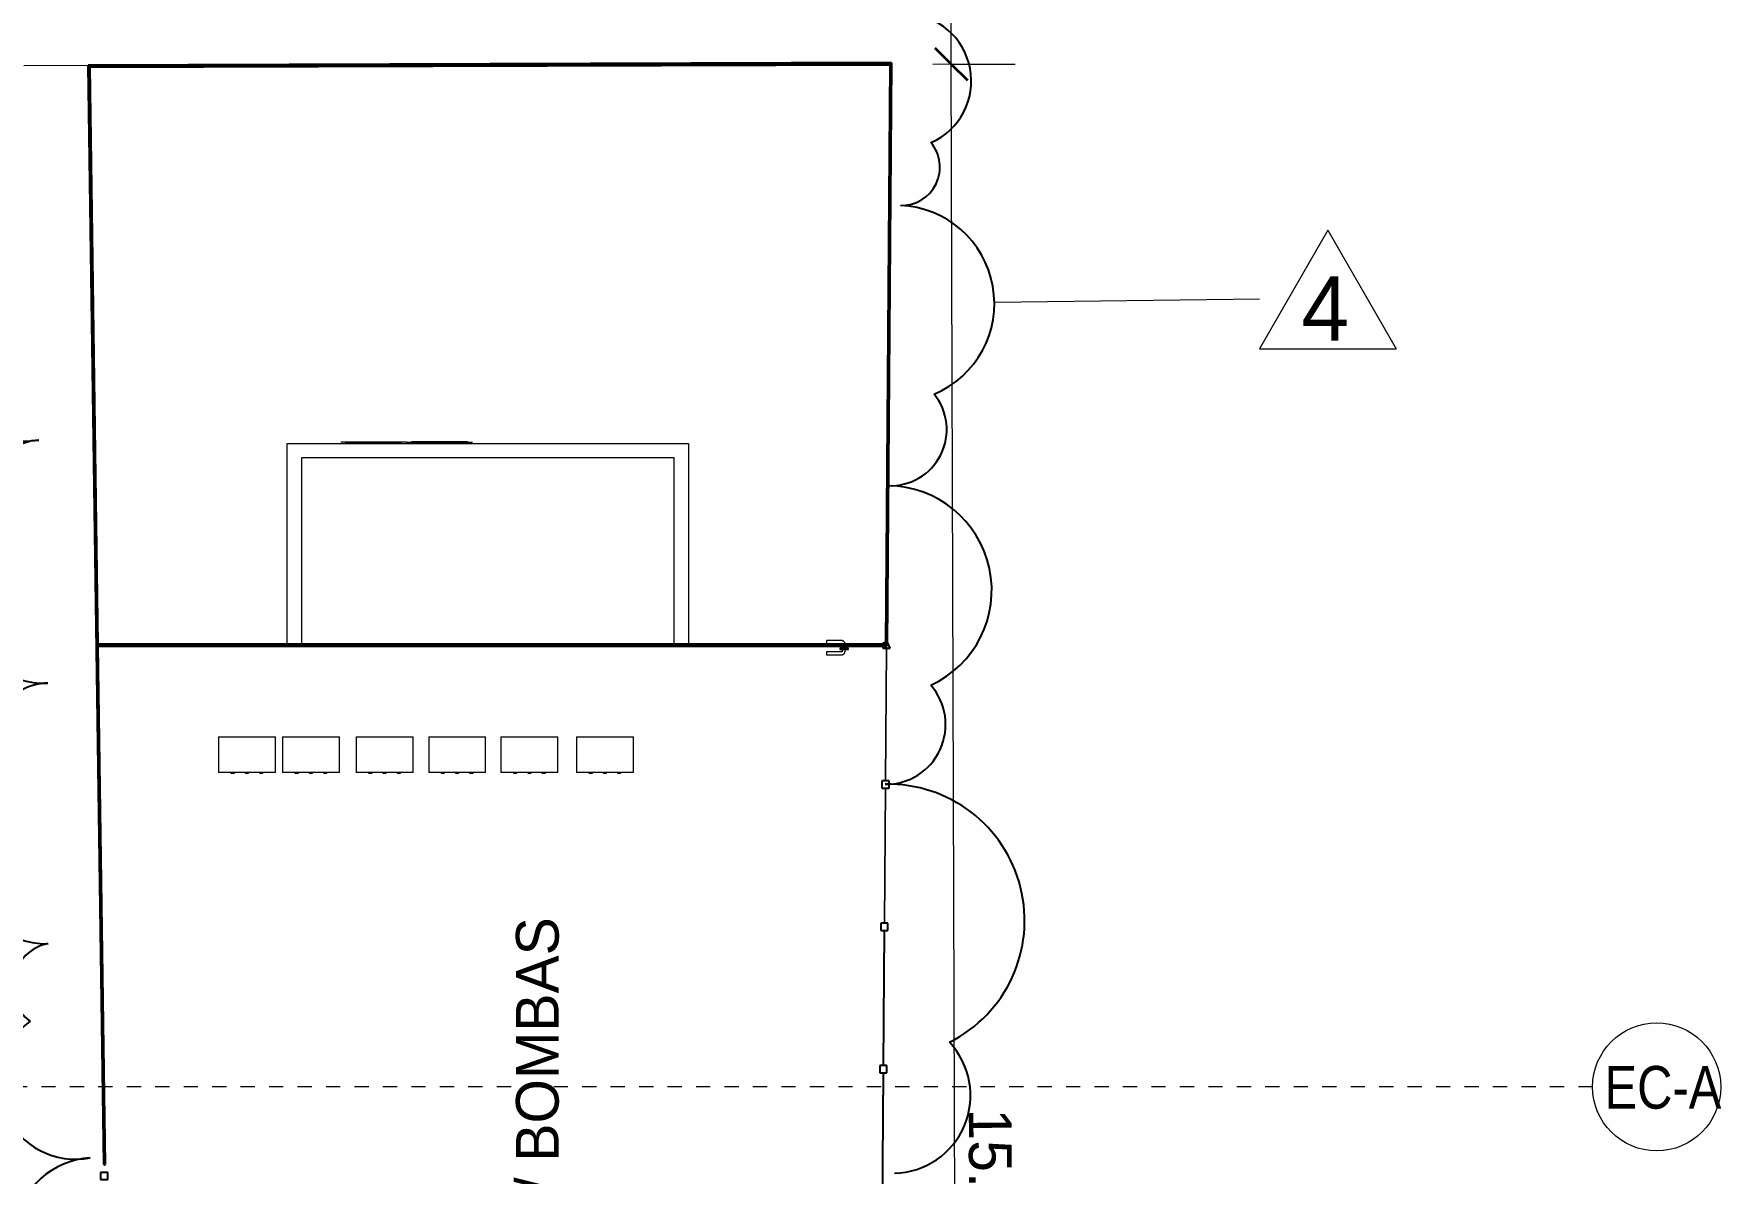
# Model space of a CAD drawing. Header units: metres. Extents: x -43 to 80, y -185 to 8.
# Drawn here: x 11.28 to 23.14, y -124.13 to -116.12 of the extents above; entities that cross this region are included whole.
import ezdxf

# ---------------------------------------------------------------- set-up
doc = ezdxf.new("R2010")
doc.units = ezdxf.units.M
doc.linetypes.add('Grid Line', pattern=[0.022225, 0.0127, -0.003175, 0.003175, -0.003175])
for name, color, linetype, lineweight in [('A-ANNO-DIMS', 7, 'Continuous', 9), ('A-ANNO-DIMS-150', 7, 'Continuous', 9), ('A-DOOR', 7, 'Continuous', 9), ('A-FLOR', 7, 'Continuous', 9), ('A-GLAZ', 7, 'Continuous', 9), ('A-GLAZ-CWMG', 7, 'Continuous', 9), ('E-ELEC-EQPM', 7, 'Continuous', 9), ('G-ANNO-REVC', 7, 'Continuous', 70), ('G-ANNO-REVC-IDEN', 7, 'Continuous', 35), ('G-ANNO-TEXT', 7, 'Continuous', 9), ('I-WALL', 7, 'Continuous', 9), ('S-GRID', 7, 'Continuous', 9), ('S-GRID-IDEN', 7, 'Continuous', 9)]:
    doc.layers.add(name, color=color, linetype=linetype, lineweight=lineweight)
doc.styles.add('Century Gothic', font='GOTHIC.TTF', dxfattribs={"height": 0.3})
doc.styles.add('Manrope Light', font='Manrope-Light.ttf', dxfattribs={"height": 0.45})
doc.styles.add('Saira Condensed', font='SairaCondensed-Regular.ttf', dxfattribs={"height": 0.3})
doc.dimstyles.new('C_G_2_0mm', dxfattribs={"dimscale": 0.3048, "dimtxt": 0.31325, "dimasz": 0.738189, "dimexe": 1.476378, "dimexo": 0.984252, "dimgap": 0.049213, "dimtad": 1, "dimdec": 3, "dimrnd": 0.001, "dimzin": 0, "dimdsep": 46, "dimtxsty": 'Century Gothic', "dimblk1": 'OBLIQUE', "dimblk2": 'OBLIQUE', "dimsah": 1, "dimcen": 0.09, "dimdle": 1.476378, "dimazin": 2, "dimtfac": 1, "dimtdec": 4, "dimtix": 1, "dimtmove": 0, "dimatfit": 3, "dimfxl": 1, "dimtvp": 1, "dimtolj": 1, "dimtzin": 0, "dimarcsym": 2})

# ---------------------------------------------------------------- blocks, each defined once
blk = doc.blocks.new('Quad Corner Mullion - 50x50 mm-2216200-N01 - ESTANQUE CABECERA')
at = {"layer": 'A-GLAZ-CWMG', "lineweight": 25}
for p, q in [((0.016, 0.025), (-0.016, 0.025)), ((-0.016, 0.025), (-0.016, -0.025)), ((0.029, -0.004), (0.016, 0.025)), ((-0.016, -0.025), (0.029, -0.004))]:
    blk.add_line(p, q, dxfattribs=at)
blk = doc.blocks.new('Circular Mullion - 5mm-2216192-N01 - ESTANQUE CABECERA')
at = {"layer": 'A-GLAZ-CWMG'}
for p, q in [((10.998, -139.8), (11.03, -140.733)), ((11.001, -139.799), (11.032, -140.733)), ((11.035, -140.733), (11.003, -139.799))]:
    blk.add_line(p, q, dxfattribs=at)
blk = doc.blocks.new('Circular Mullion - 5mm-2218549-N01 - ESTANQUE CABECERA')
at = {"layer": 'A-GLAZ-CWMG'}
for p, q in [((17.267, -121.423), (17.26, -122.373)), ((17.262, -122.373), (17.269, -121.423)), ((17.265, -122.373), (17.272, -121.424))]:
    blk.add_line(p, q, dxfattribs=at)
blk = doc.blocks.new('Rectangular Mullion - 50 x 50 mm-2216180-N01 - ESTANQUE CABECERA')
at = {"layer": 'A-GLAZ-CWMG', "lineweight": 25}
for p, q in [((-0.025, 0.025), (0.025, 0.025)), ((-0.025, -0.025), (-0.025, 0.025)), ((0.025, 0.025), (0.025, -0.025)), ((0.025, -0.025), (-0.025, -0.025))]:
    blk.add_line(p, q, dxfattribs=at)
blk = doc.blocks.new('Quad Corner Mullion - 50x50 mm-2218559-N01 - ESTANQUE CABECERA')
at = {"layer": 'A-GLAZ-CWMG', "lineweight": 25}
for p, q in [((0.025, 0.025), (-0.025, 0.025)), ((-0.025, 0.025), (-0.025, -0.025)), ((0.025, -0.025), (0.025, 0.025)), ((-0.025, -0.025), (0.025, -0.025))]:
    blk.add_line(p, q, dxfattribs=at)
blk = doc.blocks.new('M_Tablero con botones - 400x530x250-2302437-N01 - ESTANQUE CABECERA')
at = {"layer": 'E-ELEC-EQPM'}
for p, q in [((-0.2, 0), (0.2, 0)), ((-0.2, 0), (-0.2, -0.25)), ((0.2, -0.25), (0.2, 0)), ((0.2, -0.25), (-0.2, -0.25)), ((-0.112, -0.25), (-0.112, -0.255)), ((-0.112, -0.25), (-0.112, -0.255)), ((-0.112, -0.255), (-0.108, -0.255)), ((-0.112, -0.255), (-0.108, -0.255)), ((-0.112, -0.255), (-0.108, -0.255)), ((-0.112, -0.255), (-0.088, -0.255)), ((-0.092, -0.255), (-0.088, -0.255)), ((-0.092, -0.255), (-0.088, -0.255)), ((-0.092, -0.255), (-0.088, -0.255)), ((-0.088, -0.255), (-0.088, -0.25)), ((-0.088, -0.255), (-0.088, -0.25)), ((-0.012, -0.25), (-0.012, -0.255)), ((-0.012, -0.25), (-0.012, -0.255)), ((-0.012, -0.255), (-0.008, -0.255)), ((-0.012, -0.255), (-0.008, -0.255)), ((-0.012, -0.255), (-0.008, -0.255)), ((-0.012, -0.255), (0.012, -0.255)), ((0.008, -0.255), (0.012, -0.255)), ((0.008, -0.255), (0.012, -0.255)), ((0.008, -0.255), (0.012, -0.255)), ((0.012, -0.255), (0.012, -0.25)), ((0.012, -0.255), (0.012, -0.25)), ((0.088, -0.25), (0.088, -0.255)), ((0.088, -0.25), (0.088, -0.255)), ((0.088, -0.255), (0.092, -0.255)), ((0.088, -0.255), (0.092, -0.255)), ((0.088, -0.255), (0.092, -0.255)), ((0.088, -0.255), (0.112, -0.255)), ((0.108, -0.255), (0.112, -0.255)), ((0.108, -0.255), (0.112, -0.255)), ((0.108, -0.255), (0.112, -0.255)), ((0.112, -0.255), (0.112, -0.25)), ((0.112, -0.255), (0.112, -0.25))]:
    blk.add_line(p, q, dxfattribs=at)
blk = doc.blocks.new('FCA_N_Puertas - FCA_N_Puerta interna_ PB 2_10 x 0_90-2302914-N01 - ESTANQUE CABECERA')
at = {"layer": 'A-DOOR'}
for p, q in [((0.34, 0.031), (0.235, 0.031)), ((0.235, 0.031), (0.235, 0.011)), ((0.235, 0.011), (0.34, 0.011)), ((0.34, -0.048), (0.235, -0.048)), ((0.235, -0.048), (0.235, -0.068)), ((0.235, -0.068), (0.34, -0.068)), ((0.328, -0.005), (0.328, -0.013)), ((0.328, -0.013), (0.388, -0.013)), ((0.328, -0.013), (0.329, -0.013)), ((0.328, -0.024), (0.328, -0.032)), ((0.329, -0.024), (0.328, -0.024)), ((0.388, -0.024), (0.328, -0.024)), ((0.328, -0.032), (0.388, -0.032)), ((0.328, -0.032), (0.329, -0.032)), ((0.345, -0.013), (0.345, -0.024)), ((0.345, -0.013), (0.345, -0.024)), ((0.345, -0.032), (0.345, -0.043)), ((0.365, -0.024), (0.365, -0.013)), ((0.365, -0.024), (0.365, -0.013)), ((0.365, -0.043), (0.365, -0.032)), ((0.386, -0.013), (0.388, -0.013)), ((0.388, -0.024), (0.386, -0.024)), ((0.386, -0.032), (0.388, -0.032)), ((0.388, -0.013), (0.388, -0.005)), ((0.388, -0.032), (0.388, -0.024))]:
    blk.add_line(p, q, dxfattribs=at)
at = {"layer": 'A-DOOR', "flags": 128}
for points in [[(0.365, 0.006), (0.365, 0.007), (0.365, 0.008), (0.365, 0.009), (0.365, 0.01), (0.365, 0.011), (0.364, 0.012), (0.364, 0.013), (0.364, 0.014), (0.363, 0.015), (0.363, 0.016), (0.363, 0.017), (0.362, 0.018), (0.362, 0.018), (0.361, 0.019), (0.361, 0.02), (0.36, 0.021), (0.359, 0.022), (0.359, 0.022), (0.358, 0.023), (0.357, 0.024), (0.357, 0.025), (0.356, 0.025), (0.355, 0.026), (0.354, 0.026), (0.354, 0.027), (0.353, 0.028), (0.352, 0.028), (0.351, 0.029), (0.35, 0.029), (0.349, 0.029), (0.348, 0.03), (0.347, 0.03), (0.346, 0.03), (0.345, 0.03), (0.344, 0.031), (0.343, 0.031), (0.342, 0.031), (0.341, 0.031), (0.34, 0.031), (0.34, 0.031)], [(0.34, 0.011), (0.34, 0.011), (0.34, 0.011), (0.341, 0.011), (0.341, 0.011), (0.341, 0.011), (0.341, 0.011), (0.341, 0.011), (0.342, 0.011), (0.342, 0.011), (0.342, 0.011), (0.342, 0.011), (0.342, 0.01), (0.342, 0.01), (0.343, 0.01), (0.343, 0.01), (0.343, 0.01), (0.343, 0.01), (0.343, 0.01), (0.343, 0.01), (0.344, 0.009), (0.344, 0.009), (0.344, 0.009), (0.344, 0.009), (0.344, 0.009), (0.344, 0.009), (0.344, 0.009), (0.344, 0.008), (0.345, 0.008), (0.345, 0.008), (0.345, 0.008), (0.345, 0.008), (0.345, 0.007), (0.345, 0.007), (0.345, 0.007), (0.345, 0.007), (0.345, 0.007), (0.345, 0.006), (0.345, 0.006), (0.345, 0.006), (0.345, 0.006)], [(0.34, -0.068), (0.341, -0.068), (0.342, -0.068), (0.343, -0.068), (0.344, -0.068), (0.345, -0.068), (0.346, -0.067), (0.347, -0.067), (0.348, -0.067), (0.349, -0.066), (0.35, -0.066), (0.351, -0.066), (0.352, -0.065), (0.352, -0.065), (0.353, -0.064), (0.354, -0.064), (0.355, -0.063), (0.356, -0.062), (0.356, -0.062), (0.357, -0.061), (0.358, -0.06), (0.359, -0.06), (0.359, -0.059), (0.36, -0.058), (0.36, -0.057), (0.361, -0.057), (0.362, -0.056), (0.362, -0.055), (0.363, -0.054), (0.363, -0.053), (0.363, -0.052), (0.364, -0.051), (0.364, -0.05), (0.364, -0.049), (0.364, -0.048), (0.365, -0.047), (0.365, -0.046), (0.365, -0.045), (0.365, -0.044), (0.365, -0.043), (0.365, -0.043)], [(0.345, -0.043), (0.345, -0.043), (0.345, -0.043), (0.345, -0.044), (0.345, -0.044), (0.345, -0.044), (0.345, -0.044), (0.345, -0.044), (0.345, -0.045), (0.345, -0.045), (0.345, -0.045), (0.345, -0.045), (0.344, -0.045), (0.344, -0.045), (0.344, -0.046), (0.344, -0.046), (0.344, -0.046), (0.344, -0.046), (0.344, -0.046), (0.344, -0.046), (0.343, -0.047), (0.343, -0.047), (0.343, -0.047), (0.343, -0.047), (0.343, -0.047), (0.343, -0.047), (0.343, -0.047), (0.342, -0.047), (0.342, -0.048), (0.342, -0.048), (0.342, -0.048), (0.342, -0.048), (0.341, -0.048), (0.341, -0.048), (0.341, -0.048), (0.341, -0.048), (0.341, -0.048), (0.34, -0.048), (0.34, -0.048), (0.34, -0.048), (0.34, -0.048)]]:
    blk.add_lwpolyline(points, dxfattribs=at)
blk = doc.blocks.new('FCA_N_Ventana corredera - FCA_N_Ventana corredera B 1_00x1_20-2304187-N01 - ESTANQUE CABECERA')
at = {"layer": 'A-GLAZ'}
for p, q in [((0, 0.06), (-0.462, 0.06)), ((-0.427, 0.05), (-0.427, 0.06)), ((-0.035, 0.055), (-0.427, 0.055)), ((-0.035, 0.05), (-0.035, 0.06)), ((0, 0.06), (0.462, 0.06)), ((0, 0.06), (0, 0.05)), ((0, 0.06), (0, 0.05)), ((0.035, 0.065), (0.427, 0.065)), ((0.035, 0.05), (0.035, 0.06)), ((0.427, 0.05), (0.427, 0.06))]:
    blk.add_line(p, q, dxfattribs=at)
blk = doc.blocks.new('Grid - 3mm-1144979-N01 - ESTANQUE CABECERA')
at = {"layer": 'S-GRID-IDEN', "color": 253, "true_color": 0xaaaaaa}
blk.add_circle((0, 0), 0.003, dxfattribs=at)
blk = doc.blocks.new('DIMBLOCK23-N01 - ESTANQUE CABECERA')
at = {"layer": 'A-ANNO-DIMS-150', "lineweight": 35}
for p, q in [((17.732, -116.337), (17.619, -116.225)), ((17.732, -116.337), (17.845, -116.449)), ((17.783, -132.296), (17.67, -132.184)), ((17.783, -132.296), (17.896, -132.409))]:
    blk.add_line(p, q, dxfattribs=at)
at = {"layer": 'A-ANNO-DIMS-150'}
for p, q in [((17.732, -116.337), (17.603, -116.338)), ((17.732, -116.337), (18.182, -116.336)), ((17.785, -132.746), (17.732, -116.337)), ((17.783, -132.296), (16.496, -132.301)), ((17.783, -132.296), (18.233, -132.295))]:
    blk.add_line(p, q, dxfattribs=at)
at = {"layer": 'A-ANNO-DIMS-150', "color": 0, "insert": (18.155, -123.674), "char_height": 0.3, "width": 1.5394, "attachment_point": 1, "rotation": 270.1847, "line_spacing_factor": 0.984502, "style": 'Century Gothic'}
blk.add_mtext('15.959', dxfattribs=at)
blk = doc.blocks.new('_Oblique')
at = {"color": 0, "linetype": 'ByBlock', "lineweight": -2}
blk.add_line((-0.5, -0.5), (0.5, 0.5), dxfattribs=at)
blk = doc.blocks.new('DIMBLOCK24-N01 - ESTANQUE CABECERA')
at = {"layer": 'A-ANNO-DIMS-150'}
for p, q in [((17.732, -116.337), (17.722, -113.319)), ((17.723, -113.769), (16.923, -113.772)), ((17.723, -113.769), (18.173, -113.768)), ((17.732, -116.337), (17.603, -116.338)), ((17.732, -116.337), (18.182, -116.336))]:
    blk.add_line(p, q, dxfattribs=at)
at = {"layer": 'A-ANNO-DIMS-150', "lineweight": 35}
for p, q in [((17.723, -113.769), (17.611, -113.657)), ((17.723, -113.769), (17.836, -113.881)), ((17.732, -116.337), (17.619, -116.225)), ((17.732, -116.337), (17.845, -116.449))]:
    blk.add_line(p, q, dxfattribs=at)
at = {"layer": 'A-ANNO-DIMS-150', "color": 0, "insert": (18.125, -114.527), "char_height": 0.3, "width": 1.25897, "attachment_point": 1, "rotation": 270.1847, "line_spacing_factor": 0.984502, "style": 'Century Gothic'}
blk.add_mtext('2.568', dxfattribs=at)
blk = doc.blocks.new('Family - ___-2308433-N01 - ESTANQUE CABECERA')
at = {"layer": 'G-ANNO-REVC', "color": 6, "lineweight": 25, "true_color": 0xff00ff}
for centre, radius, start, end in [((-44.754, -110.124), 0.646, 96.9232, 251.7145), ((-45.104, -111.047), 0.342, 64.5997, 196.41), ((-38.399, -111.311), 0.471, 265.8295, 60.6207), ((-45.434, -111.741), 0.598, 89.8084, 244.5997), ((-38.695, -111.839), 0.269, 240.6207, 12.4311), ((-39.172, -112.671), 0.69, 265.2143, 60.0055), ((-45.86, -112.606), 0.366, 62.4684, 194.2787), ((-46.24, -113.337), 0.641, 87.6771, 242.4684), ((-39.616, -113.439), 0.394, 240.0055, 11.8159), ((-40.159, -114.429), 0.734, 267.0984, 61.8896), ((-46.623, -114.199), 0.307, 73.623, 205.4333), ((-46.817, -114.861), 0.537, 98.8318, 253.623), ((-40.604, -115.261), 0.42, 241.8896, 13.6999), ((-47.2, -115.895), 0.568, 65.9877, 220.7789), ((-41.224, -116.49), 0.957, 269.052, 63.8432), ((-41.766, -117.594), 0.547, 243.8432, 15.6535)]:
    blk.add_arc(centre, radius, start, end, dxfattribs=at)
blk = doc.blocks.new('M_Revision Tag-RVR - M_Revision Tag-RVR-2307713-N01 - ESTANQUE CABECERA')
at = {"layer": 'G-ANNO-REVC-IDEN', "color": 6, "lineweight": 9, "true_color": 0xff00ff}
for p, q in [((0, 0.003515), (-0.003208, -0.002041)), ((0, 0.003515), (0.003208, -0.002041)), ((-0.003208, -0.002041), (0.003208, -0.002041))]:
    blk.add_line(p, q, dxfattribs=at)

msp = doc.modelspace()

# ---------------------------------------------------------------- linework, layer by layer
at = {"layer": 'A-FLOR'}
msp.add_line((11.668, -116.3467), (11.215, -116.3482), dxfattribs=at)
at = {"layer": 'G-ANNO-REVC-IDEN', "color": 6, "lineweight": 9, "true_color": 0xff00ff}
msp.add_line((18.0346, -118.0097), (19.8968, -117.986), dxfattribs=at)
at = {"layer": 'I-WALL', "lineweight": 35}
for p, q in [((17.3129, -116.3285), (11.668, -116.3467)), ((11.668, -116.3467), (11.7761, -124.0696)), ((11.6781, -116.3567), (17.3028, -116.3386)), ((11.7349, -120.4135), (11.6781, -116.3567)), ((17.3028, -116.3386), (17.272, -120.4135)), ((17.2819, -120.4235), (17.3129, -116.3285)), ((17.272, -120.4135), (11.7349, -120.4135)), ((11.7861, -124.0695), (11.7351, -120.4235)), ((11.7351, -120.4235), (17.2819, -120.4235)), ((11.7761, -124.0696), (11.7861, -124.0695))]:
    msp.add_line(p, q, dxfattribs=at)
at = {"layer": 'I-WALL'}
for p, q in [((13.0652, -119.0021), (15.8848, -119.0021)), ((13.0652, -120.4135), (13.0652, -119.0021)), ((15.8848, -119.0021), (15.8848, -120.4135)), ((15.7848, -119.1021), (13.1652, -119.1021)), ((13.1652, -119.1021), (13.1652, -120.4135)), ((15.7848, -120.4135), (15.7848, -119.1021))]:
    msp.add_line(p, q, dxfattribs=at)
at = {"layer": 'S-GRID', "color": 254, "linetype": 'Grid Line', "true_color": 0xd4d4d4}
msp.add_line((22.2384, -123.523), (-41.657, -123.523), dxfattribs=at)

# ---------------------------------------------------------------- block references
at = {"layer": 'A-DOOR'}
msp.add_blockref('FCA_N_Puertas - FCA_N_Puerta interna_ PB 2_10 x 0_90-2302914-N01 - ESTANQUE CABECERA', (16.621, -120.4185), dxfattribs=at)
at = {"layer": 'A-GLAZ'}
msp.add_blockref('FCA_N_Ventana corredera - FCA_N_Ventana corredera B 1_00x1_20-2304187-N01 - ESTANQUE CABECERA', (13.9047, -119.0521), dxfattribs=at)
at = {"layer": 'A-GLAZ-CWMG'}
for name, p, rotation in [('Circular Mullion - 5mm-2216192-N01 - ESTANQUE CABECERA', (22.4296, -261.5101), 177.6094936213544), ('Quad Corner Mullion - 50x50 mm-2216200-N01 - ESTANQUE CABECERA', (17.2769, -120.4235), 89.56712981504805), ('Quad Corner Mullion - 50x50 mm-2218559-N01 - ESTANQUE CABECERA', (11.7792, -124.1489), 90.0703433897983)]:
    msp.add_blockref(name, p, dxfattribs=dict(at, rotation=rotation))
at = {"layer": 'A-GLAZ-CWMG', "extrusion": (0, 0, -1), "rotation": 270.432870184952}
for p in [(-17.2696, -121.3985), (-17.262, -122.3985), (-17.2544, -123.3984)]:
    msp.add_blockref('Rectangular Mullion - 50 x 50 mm-2216180-N01 - ESTANQUE CABECERA', p, dxfattribs=at)
at = {"layer": 'A-GLAZ-CWMG'}
for p in [(0, 0), (-0.0076, -1), (-0.0151, -1.9999)]:
    msp.add_blockref('Circular Mullion - 5mm-2218549-N01 - ESTANQUE CABECERA', p, dxfattribs=at)
at = {"layer": 'E-ELEC-EQPM'}
for p in [(12.7826, -121.0635), (13.2323, -121.0635), (13.7497, -121.0635), (14.2598, -121.0635), (14.7676, -121.0635), (15.298, -121.0635)]:
    msp.add_blockref('M_Tablero con botones - 400x530x250-2302437-N01 - ESTANQUE CABECERA', p, dxfattribs=at)
at = {"layer": 'G-ANNO-REVC', "color": 6, "lineweight": 25, "true_color": 0xff00ff, "rotation": 27.5316480064027}
msp.add_blockref('Family - ___-2308433-N01 - ESTANQUE CABECERA', (0, 0), dxfattribs=at)
at = {"layer": 'G-ANNO-REVC-IDEN', "color": 6, "lineweight": 9, "true_color": 0xff00ff, "xscale": 149.9999999999999, "yscale": 149.9999999999999, "zscale": 149.9999999999999}
msp.add_blockref('M_Revision Tag-RVR - M_Revision Tag-RVR-2307713-N01 - ESTANQUE CABECERA', (20.378, -118.0315), dxfattribs=at)
at = {"layer": 'S-GRID-IDEN', "color": 253, "true_color": 0xaaaaaa, "xscale": 149.9999999999999, "yscale": 149.9999999999999, "zscale": 149.9999999999999, "rotation": 90}
msp.add_blockref('Grid - 3mm-1144979-N01 - ESTANQUE CABECERA', (22.6884, -123.523), dxfattribs=at)

# ---------------------------------------------------------------- texts
at = {"layer": 'G-ANNO-REVC-IDEN', "color": 6, "lineweight": 9, "true_color": 0xff00ff, "insert": (20.1931, -117.8285), "char_height": 0.45, "width": 0.444937, "attachment_point": 1, "style": 'Manrope Light'}
msp.add_mtext('4', dxfattribs=at)
at = {"layer": 'G-ANNO-TEXT', "insert": (14.6732, -129.2866), "char_height": 0.3, "width": 8.694301, "attachment_point": 1, "rotation": 90, "style": 'Century Gothic'}
msp.add_mtext('TALLER / GEL DE OZONO / BOMBAS', dxfattribs=at)
at = {"layer": 'S-GRID-IDEN', "color": 253, "true_color": 0xaaaaaa, "insert": (22.3222, -123.3761), "char_height": 0.3, "width": 0.877848, "attachment_point": 1, "style": 'Saira Condensed'}
msp.add_mtext('EC-A', dxfattribs=at)

# ---------------------------------------------------------------- dimensions: what is measured, and where the dimension line sits
at = {"layer": 'A-ANNO-DIMS'}
for base, p1, p2, override, picture, middle in [((17.7234, -113.7692), (17.3028, -116.3386), (16.6225, -113.7727), {"dimpost": '<>', "dimfxl": 2.654507}, 'DIMBLOCK24-N01 - ESTANQUE CABECERA', (17.9001, -115.0526)), ((17.7317, -116.3372), (16.1961, -132.3015), (17.3028, -116.3386), {"dimpost": '<>', "dimfxl": 16.001276}, 'DIMBLOCK23-N01 - ESTANQUE CABECERA', (17.9299, -124.3162))]:
    dim = msp.add_linear_dim(base=base, p1=p1, p2=p2, angle=270.18468, dimstyle='C_G_2_0mm', override=override, dxfattribs=at)
    dim.commit()
    dim.dimension.update_dxf_attribs({"geometry": picture, "text_midpoint": middle})

doc.saveas('drawing.dxf')
